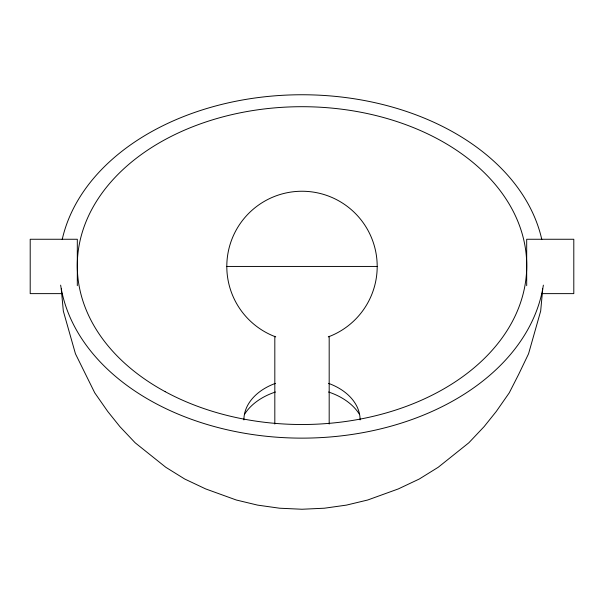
<?xml version="1.0" encoding="UTF-8"?>
<svg xmlns="http://www.w3.org/2000/svg" width="604" height="604" viewBox="0 0 604 604"><rect width="100%" height="100%" fill="white"/><g stroke="black" fill="none" stroke-linecap="round" stroke-linejoin="round"><path stroke-width="0.91" d="M542.732 288.855L540.671 311.068L528.545 353.801L518.685 374.344L509.248 392.849L496.269 411.452L484.106 426.635L468.825 442.8L438.21 467.277L419.267 479.025L398.315 488.923L367.7 500.006L346.439 505.11L324.408 508.213L302 509.248L279.592 508.213L257.561 505.11L236.3 500.006L205.685 488.923L184.733 479.025L165.79 467.277L135.175 442.8L119.894 426.635L107.731 411.452L94.752 392.849L75.455 353.801L63.329 311.068L61.268 288.855M226.802 266.44L377.198 266.44M62.235 293.627L30.2 293.627L30.2 239.259L77.312 239.259L77.312 285.662M541.765 293.627L573.8 293.627L573.8 239.259L526.688 239.259L526.688 285.662M329.18 336.277L329.18 424.038M274.82 336.277L274.82 424.038M244.401 414.518A62.846 44.432 0 0 1 275.447 392.011M328.553 392.011A62.846 44.432 0 0 1 359.599 414.518M543.366 285.141A242.808 171.695 0 0 1 302 438.134A242.808 171.695 0 0 1 60.634 285.141M62.182 239.592A242.808 171.695 0 0 1 302 94.752A242.808 171.695 0 0 1 541.818 239.592M243.895 419.916A58.105 41.087 0 0 1 275.447 383.366M328.553 383.366A58.105 41.087 0 0 1 360.105 419.916M275.718 336.896A75.198 75.198 0 0 1 241.804 221.374A75.198 75.198 0 0 1 362.196 221.374A75.198 75.198 0 0 1 328.282 336.896M165.194 391.671A224.726 158.905 0 0 0 524.808 286.349A224.726 158.905 0 0 0 215.998 118.799A224.726 158.905 0 0 0 165.194 391.671"/></g></svg>
